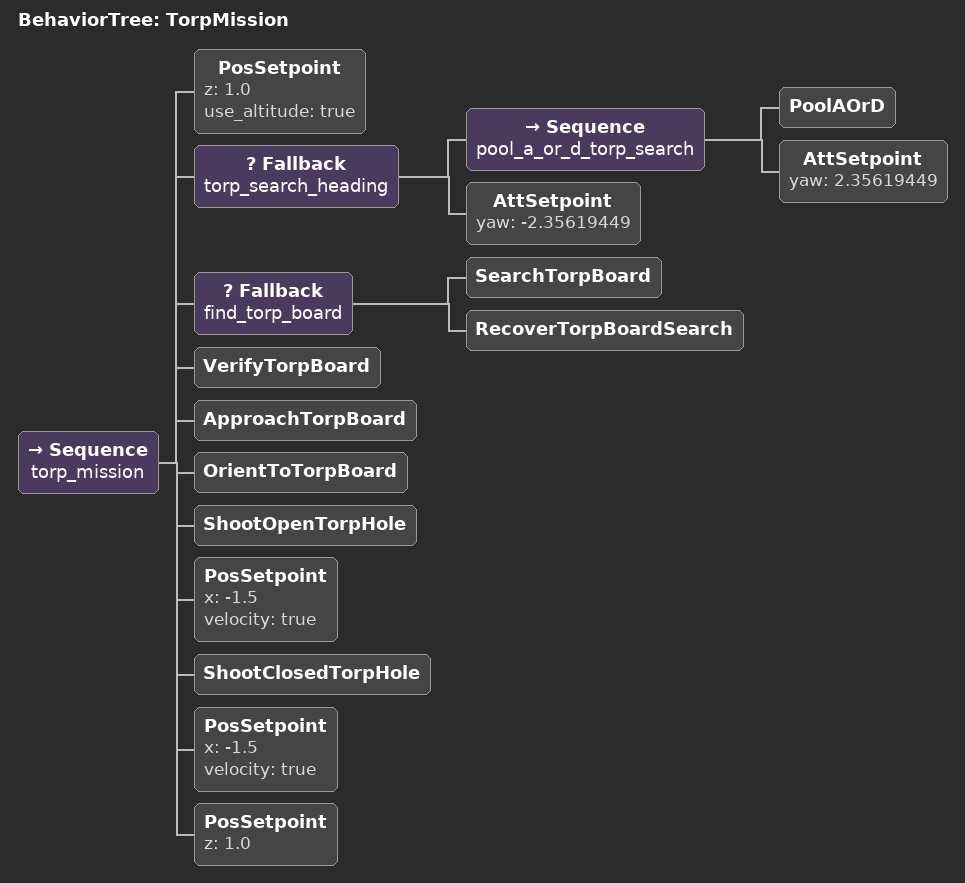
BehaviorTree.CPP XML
<?xml version="1.0" encoding="UTF-8"?>
<root BTCPP_format="4" main_tree_to_execute="TorpMission">
  <BehaviorTree ID="TorpMission">
    <Sequence name="torp_mission">
      <PosSetpoint z="1.0" use_altitude="true"/>
      <Fallback name="torp_search_heading">
        <Sequence name="pool_a_or_d_torp_search">
          <PoolAOrD/>
          <AttSetpoint yaw="2.35619449"/>
        </Sequence>
        <AttSetpoint yaw="-2.35619449"/>
      </Fallback>
      <Fallback name="find_torp_board">
        <SearchTorpBoard/>
        <RecoverTorpBoardSearch/>
      </Fallback>
      <VerifyTorpBoard/>
      <ApproachTorpBoard/>
      <OrientToTorpBoard/>
      <ShootOpenTorpHole/>
      <PosSetpoint x="-1.5" velocity="true"/>
      <ShootClosedTorpHole/>
      <PosSetpoint x="-1.5" velocity="true"/>
      <PosSetpoint z="1.0"/>
    </Sequence>
  </BehaviorTree>
</root>
